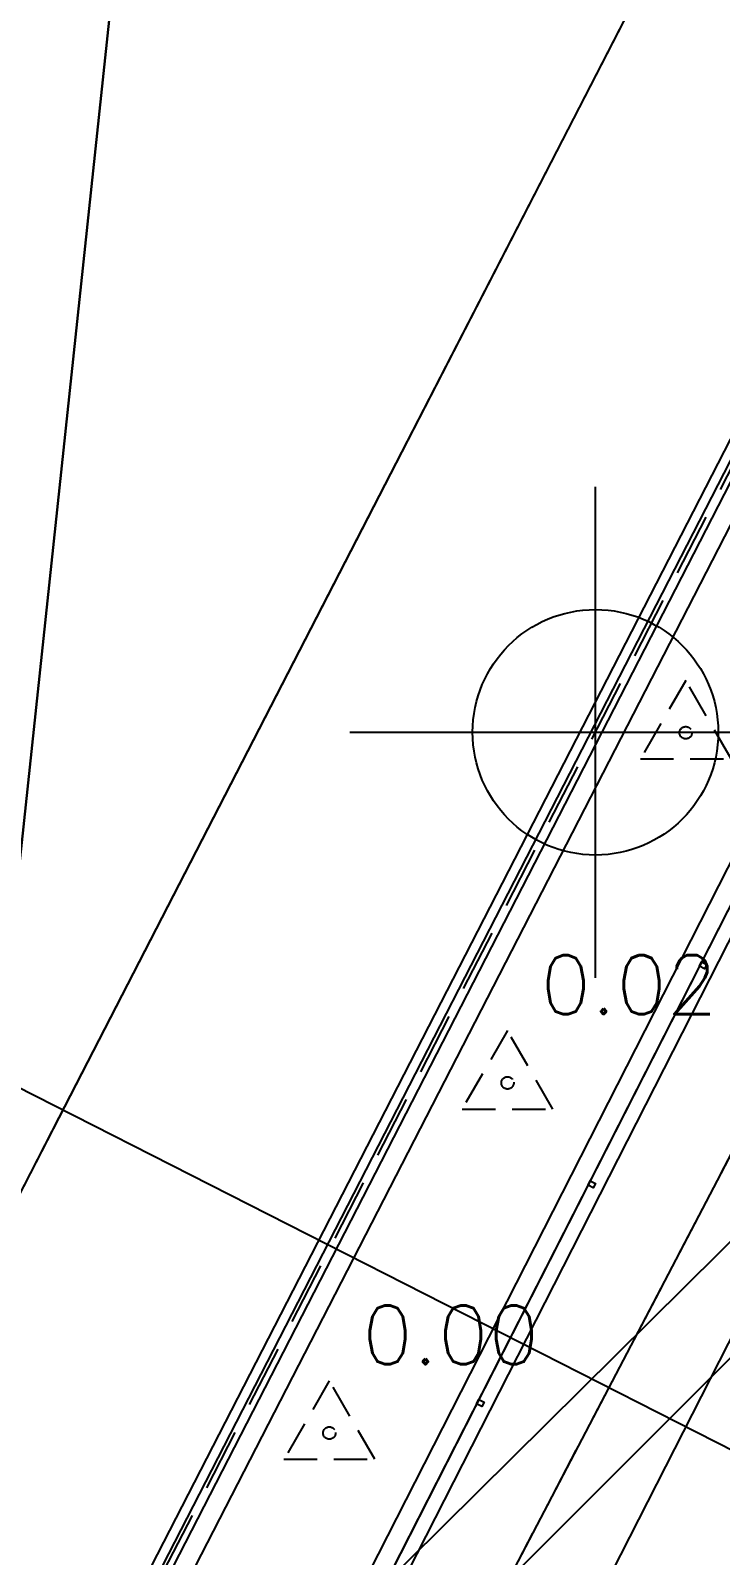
# Model space of a CAD drawing. Header units: metres. Extents: x 543100 to 543604, y 9574012 to 9574398.
# Drawn here: x 543211.69 to 543218.71, y 9574293.94 to 9574309.47 of the extents above; entities that cross this region are included whole.
import ezdxf

# ---------------------------------------------------------------- set-up
doc = ezdxf.new("R2010")
doc.units = ezdxf.units.M
doc.header["$LTSCALE"] = 0.1
for name, pattern in [('CONTINUO', [0]), ('DASHED2', [9.524999999999999, 6.35, -3.175]), ('HIDDEN', [9.524999999999999, 6.35, -3.175])]:
    doc.linetypes.add(name, pattern=pattern)
for name, color, linetype in [('#PROJ_PLATOS', 2, 'HIDDEN'), ('Area praça', 5, 'Continuous'), ('C-TINN-BNDY', 110, 'Continuous'), ('C-TOPO-TEXT', 7, 'Continuous'), ('E2', 7, 'CONTINUO'), ('HACHURA', 1, 'Continuous'), ('IMPL_CANTEIRO', 8, 'Continuous'), ('IMPL_CERCA', 8, 'Continuous'), ('IMPL_MEIO FIO', 8, 'Continuous'), ('IMPLANTAÇÃO', 1, 'Continuous'), ('MalhaTriTG', 7, 'CONTINUO'), ('PROJ_PLATOS', 2, 'DASHED2'), ('PROJ_TERRA_PERFIS', 2, 'Continuous'), ('XREF_IMPLNTACAO', 2, 'Continuous')]:
    doc.layers.add(name, color=color, linetype=linetype)
doc.layers.get('IMPLANTAÇÃO').off()
doc.styles.get("Standard").update_dxf_attribs({"font": 'simplex.shx'})

# ---------------------------------------------------------------- blocks, each defined once
blk = doc.blocks.new('A$C76815E95')
at = {"layer": 'HACHURA'}
h = blk.add_hatch(dxfattribs=at)
h.set_pattern_fill('ANSI31', color=1, scale=0.5, style=0)
h.set_pattern_definition([(45, (-56.71623454557266, -140.2760906778276), (-1.122532015133644, 1.122532015133644), [])])
h.paths.add_polyline_path([(78.50253660278395, -21.53023425675929), (78.1706479433924, -22.02040452882648), (30.00293476006482, -129.1186275184155), (23.85615117452107, -140.2760906778276), (-56.71623454557266, -83.83502537757158), (-56.29154449922498, -82.40403590723872), (-2.601691384217702, 20.28950879722834), (78.41679475666024, -21.48937489651144)])
at = {"layer": 'HACHURA', "color": 8, "elevation": 30.47163635617762, "flags": 128}
blk.add_lwpolyline([(78.50253660278395, -21.53023425675929), (78.1706479433924, -22.02040452882648), (30.00293476006482, -129.1186275184155), (23.85615117452107, -140.2760906778276), (-56.71623454557266, -83.83502537757158), (-56.29154449922498, -82.40403590723872), (-2.601691384217702, 20.28950879722834), (78.41679475666024, -21.48937489651144)], close=True, dxfattribs=at)
blk = doc.blocks.new('CERCA')
at = {"layer": 'IMPL_CERCA', "color": 3}
blk.add_lwpolyline([(-0.02499999990686774, 0), (0.02500000002328306, 0), (0.02500000002328306, -0.06000000052154064), (-0.02499999990686774, -0.06000000052154064)], close=True, dxfattribs=at)
blk = doc.blocks.new('A$C00972E22')
at = {"layer": 'IMPL_CERCA'}
for p, q in [((35.45588274707552, 227.1066698338836), (35.45588275440969, 100.0984222386032)), ((35.45588274707552, 227.1066698338836), (35.45588275440969, 100.0984222386032)), ((35.60588274738787, 221.9614853579645), (35.60588275443297, 100.0984222386032))]:
    blk.add_line(p, q, dxfattribs=at)
at = {"layer": 'IMPL_MEIO FIO', "color": 1}
for p, q in [((35.25588274712209, 226.9000361710787), (35.25588275445625, 100.1813378669322)), ((37.4566201698035, 198.8371305949986), (37.45639717753511, 100.1595799587667))]:
    blk.add_line(p, q, dxfattribs=at)
at = {"layer": 'IMPL_MEIO FIO', "color": 1, "linetype": 'CONTINUO'}
for p, q in [((33.33042439667042, 178.2857374288142), (33.45166255428921, 208.9596297778189)), ((33.43037738464773, 178.2736455295235), (33.55171877937391, 208.9736573975533)), ((33.63028336071875, 178.2494617309421), (33.75183122954331, 209.0017126370221))]:
    blk.add_line(p, q, dxfattribs=at)
at = {"layer": 'IMPL_MEIO FIO'}
blk.add_lwpolyline([(49.73021164140664, 208.937865935266, 0.4046900807881328), (40.05639703234192, 198.9431871976703, 3.03149383033688e-10), (40.05639703653287, 110.7228313833475, 3059019602.697577)], format="xyb", dxfattribs=at)
at = {"layer": 'IMPL_CERCA', "rotation": 90.00000000330859}
for p in [(35.45588274905458, 192.0972031503916), (35.45588274928741, 189.5972031503916), (35.45588274940383, 187.0972031503916)]:
    blk.add_blockref('CERCA', p, dxfattribs=at)
blk = doc.blocks.new('Base_Implantacao')
at = {"layer": 'Area praça'}
blk.add_lwpolyline([(543169.375966441, 9574203.375737434), (543253.5850714714, 9574146.03478178), (543319.7998506648, 9574291.166109739), (543234.3774111079, 9574331.16525853)], close=True, dxfattribs=at)
at = {"layer": 'IMPLANTAÇÃO', "rotation": 333.0393706475627}
blk.add_blockref('A$C00972E22', (543099.8097354489, 9574144.815856133), dxfattribs=at)
at = {"layer": 'MalhaTriTG', "color": 132}
mesh = blk.add_polyface(dxfattribs=at)
corners = [(543224.664, 9574302.936, 30.992), (543210.265, 9574288.67, 31.209), (543216.703, 9574288.465, 31.154), (543213.734, 9574321.335, 30.969), (543218.85, 9574331.345, 30.895), (543226.223, 9574326.207, 30.933), (543224.268, 9574315.932, 31.062), (543219.876, 9574286.567, 30.533), (543193.607, 9574282.384, 31.298), (543227.396, 9574302.372, 30.53), (543227.186, 9574316.359, 31.22), (543239.215, 9574322.014, 30.485), (543230.57, 9574334.709, 30.757), (543225.45, 9574344.044, 30.865), (543250.101, 9574371.359, 30.793), (543235.218, 9574379.328, 30.85), (543243.115, 9574295.416, 30.237), (543260.488, 9574287.844, 29.96), (543254.859, 9574311.797, 30.344), (543254.233, 9574321.821, 30.714), (543271.924, 9574304.366, 30.172), (543267.489, 9574362.43, 30.657), (543240.338, 9574372.751, 30.753), (543240.528, 9574376.308, 30.661), (543253.768, 9574378.732, 30.858), (543253.993, 9574377.599, 30.878), (543254.701, 9574379.306, 30.904), (543255.768, 9574376.437, 30.874), (543276.872, 9574367.935, 30.831), (543257.017, 9574378.285, 30.88)]
mesh.append_faces([[corners[k] for k in face] for face in [(0, 1, 2), (0, 3, 1), (4, 3, 5), (0, 6, 3), (5, 3, 6), (2, 7, 0), (3, 8, 1), (0, 9, 10), (9, 0, 7), (10, 9, 11), (10, 5, 6), (4, 12, 13), (4, 5, 12), (11, 12, 5), (13, 12, 14), (5, 10, 11), (6, 0, 10), (3, 4, 15), (15, 4, 13), (9, 16, 11), (16, 17, 18), (19, 18, 20), (20, 18, 17), (19, 21, 12), (19, 11, 18), (18, 11, 16), (22, 14, 23), (13, 14, 22), (23, 14, 24), (22, 23, 15), (23, 24, 15), (24, 14, 25), (24, 25, 26), (15, 24, 26), (14, 27, 25), (15, 13, 22), (21, 28, 29), (25, 29, 26), (29, 25, 27), (29, 27, 21), (21, 27, 14), (21, 14, 12), (19, 12, 11)]], dxfattribs={"color": 132})
mesh = blk.add_polyface(dxfattribs=at)
corners = [(543171.354, 9574251.993, 31.713), (543171.446, 9574245.35, 31.562), (543174.643, 9574250.343, 31.617), (543177.486, 9574251.493, 31.583), (543176.945, 9574251.63, 31.885), (543181.596, 9574259.408, 31.511), (543185.749, 9574267.493, 31.344), (543187.66, 9574251.739, 31.282), (543167.995, 9574247.104, 31.561), (543167.97, 9574247.095, 31.529), (543196.349, 9574252.1, 31.162), (543195.063, 9574265.953, 31.204), (543195.272, 9574266.43, 31.205), (543200.055, 9574258.953, 31), (543193.607, 9574282.384, 31.298), (543198.328, 9574272.347, 31.094), (543205.574, 9574256.078, 30.667), (543204.251, 9574268.12, 30.896), (543200.318, 9574249.958, 30.749), (543201.775, 9574278.74, 31.049), (543219.876, 9574286.567, 30.533), (543210.265, 9574288.67, 31.209), (543221.894, 9574259.531, 30.495), (543209.413, 9574244.793, 30.556), (543240.585, 9574250.291, 30.176), (543233.957, 9574278.918, 30.446), (543223.881, 9574236.865, 30.379), (543216.703, 9574288.465, 31.154), (543227.396, 9574302.372, 30.53), (543243.115, 9574295.416, 30.237), (543251.291, 9574270.529, 30.114), (543259.882, 9574241.736, 30.032), (543260.488, 9574287.844, 29.96), (543270.435, 9574261.497, 30.138)]
mesh.append_faces([[corners[k] for k in face] for face in [(0, 1, 2), (2, 3, 4), (0, 4, 5), (4, 0, 2), (5, 4, 3), (0, 5, 6), (3, 7, 5), (8, 0, 9), (7, 10, 11), (12, 11, 13), (11, 6, 5), (14, 6, 15), (12, 6, 11), (15, 6, 12), (6, 14, 0), (11, 10, 13), (11, 5, 7), (16, 17, 13), (17, 12, 13), (18, 16, 13), (15, 17, 19), (15, 12, 17), (20, 19, 17), (21, 14, 19), (13, 10, 18), (17, 22, 20), (22, 16, 23), (24, 25, 22), (22, 17, 16), (24, 22, 26), (23, 16, 18), (25, 20, 22), (21, 20, 27), (20, 21, 19), (20, 25, 28), (29, 28, 25), (19, 14, 15), (25, 24, 30), (29, 25, 30), (24, 31, 30), (29, 30, 32), (33, 30, 31), (33, 32, 30)]], dxfattribs={"color": 132})
blk = doc.blocks.new('STA')
blk.add_lwpolyline([(0, 0.9999999999999964), (-0.8660254037844339, -0.5000000000000036), (0.8660254037844339, -0.5000000000000036)], close=True)
blk.add_circle((0, 0), 0.1181215260333346)

msp = doc.modelspace()

# ---------------------------------------------------------------- linework, layer by layer
at = {"layer": '#PROJ_PLATOS'}
for p, q in [((543210.430299751, 9574288.698598247, 31.21), (543224.4411708936, 9574315.942238396, 31.06)), ((543174.1399279292, 9574212.57016413, 31.4), (543227.8297810442, 9574315.263708834, 30.85))]:
    msp.add_line(p, q, dxfattribs=at)
at = {"layer": 'Area praça'}
msp.add_lwpolyline([(543169.375966441, 9574203.375737434), (543253.5850714714, 9574146.03478178), (543319.7998506648, 9574291.166109739), (543234.3774111079, 9574331.16525853)], close=True, dxfattribs=at)
at = {"layer": 'C-TINN-BNDY', "color": 110, "linetype": 'Continuous', "lineweight": -3}
for points in [[(543173.3936387443, 9574195.97504983, 31.05), (543164.1535311022, 9574205.609224685, 31.55), (543171.3201330855, 9574219.703092232, 31.38), (543181.4100280971, 9574239.043291226, 31.32), (543195.4145483043, 9574266.16241147, 31.2), (543201.9199596004, 9574278.8552629, 31.05), (543226.2907776149, 9574326.206030129, 30.93), (543232.196614905, 9574326.994622743, 30.6), (543317.7262855232, 9574286.616093269, 30), (543317.4579577344, 9574286.033086067, 30), (543308.6021203718, 9574272.953795508, 30.49), (543262.267551907, 9574164.283969274, 30.8), (543256.7435913504, 9574152.957710333, 30.8), (543241.9609805408, 9574120.556787703, 30.8), (543229.5529237649, 9574136.480036132, 30.5), (543208.8046409577, 9574161.625109471, 30.7), (543197.0614943682, 9574173.702004582, 30.7)], [(543173.3936387443, 9574195.97504983, 31.05), (543164.1535311022, 9574205.609224685, 31.55), (543171.3201330855, 9574219.703092232, 31.38), (543181.4100280971, 9574239.043291226, 31.32), (543195.4145483043, 9574266.16241147, 31.2), (543201.9199596004, 9574278.8552629, 31.05), (543226.2907776149, 9574326.206030129, 30.93), (543232.196614905, 9574326.994622743, 30.6), (543317.7262855232, 9574286.616093269, 30), (543317.4579577344, 9574286.033086067, 30), (543308.6021203718, 9574272.953795508, 30.49), (543262.267551907, 9574164.283969274, 30.8), (543256.7435913504, 9574152.957710333, 30.8), (543241.9609805408, 9574120.556787703, 30.8), (543229.5529237649, 9574136.480036132, 30.5), (543208.8046409577, 9574161.625109471, 30.7), (543197.0614943682, 9574173.702004582, 30.7)], [(543211.1837855158, 9574296.85421822, -0.1426800513202124), (543211.9791048742, 9574298.399467206, -0.1305793299997902), (543215.1267335308, 9574304.515085965, -0.07963359116042312), (543218.174857461, 9574310.437374115, -0.03003784452831226)], [(543211.1837855158, 9574296.85421822, -0.1426800513202124), (543211.9791048742, 9574298.399467206, -0.1305793299997902), (543215.1267335308, 9574304.515085965, -0.07963359116042312), (543218.174857461, 9574310.437374115, -0.03003784452831226)]]:
    msp.add_polyline3d(points, dxfattribs=at)
at = {"layer": 'E2', "color": 7, "linetype": 'CONTINUO', "flags": 128}
msp.add_lwpolyline([(543250.322, 9574065.652), (543251.079, 9574072.337), (543252.639, 9574083.92), (543253.689, 9574094.488), (543251.976, 9574103.299), (543249.491, 9574108.999), (543244.423, 9574117.288), (543234.75, 9574129.498), (543227.87, 9574138.514), (543217.527, 9574151.083), (543204.89, 9574166.147), (543199.388, 9574171.327), (543189.881, 9574180.728), (543176.729, 9574192.765), (543167.061, 9574201.461), (543163.739, 9574205.256), (543165.999, 9574209.837), (543171.161, 9574219.715), (543174.98, 9574227.004), (543180.842, 9574238.534), (543187.66, 9574251.739), (543195.063, 9574265.953), (543195.272, 9574266.43), (543198.328, 9574272.347), (543201.775, 9574278.74), (543210.265, 9574288.67), (543224.268, 9574315.932), (543226.223, 9574326.207), (543230.57, 9574334.709), (543250.101, 9574371.359), (543267.489, 9574362.43), (543350.095, 9574319.461), (543396.907, 9574295.117), (543404.363, 9574291.815), (543405.31, 9574291.616), (543407.413, 9574291.925), (543409.146, 9574292.849), (543411.568, 9574296.196)], dxfattribs=at)
at = {"layer": 'IMPL_CANTEIRO', "color": 7, "linetype": 'Continuous', "lineweight": -3}
for p, q in [((543217.4357353223, 9574299.82041832, 31.13499999997774), (543217.4357353223, 9574304.82041832, 31.13499999997774)), ((543214.9357353223, 9574302.32041832, 31.13499999997774), (543219.9357353223, 9574302.32041832, 31.13499999997774))]:
    msp.add_line(p, q, dxfattribs=at)
msp.add_circle((543217.4357353223, 9574302.32041832, 31.13499999997774), 1.25, dxfattribs=at)
at = {"layer": 'PROJ_TERRA_PERFIS', "elevation": 31, "flags": 128}
msp.add_lwpolyline([(543205.5864679855, 9574301.745670393), (543326.2333213707, 9574240.377416538)], dxfattribs=at)

# ---------------------------------------------------------------- block references
at = {"layer": 'HACHURA', "color": 1}
msp.add_blockref('A$C76815E95', (543230.4314724284, 9574294.974200036, -0.07163635617761699), dxfattribs=at)
at = {"layer": 'PROJ_PLATOS', "color": 2, "linetype": 'Continuous', "lineweight": -3, "xscale": 0.5333333333333333, "yscale": 0.5333333333333333, "zscale": 0.5333333333333333}
for p in [(543218.3544598084, 9574302.315830655, 0.03762931667693206), (543216.5409472485, 9574298.750557568, 0.01738023294732532), (543214.7274346884, 9574295.185284479, -0.003103168541162192)]:
    msp.add_blockref('STA', p, dxfattribs=at)
at = {"layer": 'XREF_IMPLNTACAO'}
msp.add_blockref('Base_Implantacao', (0, 0), dxfattribs=at)

# ---------------------------------------------------------------- texts
at = {"layer": 'C-TOPO-TEXT', "color": 7, "linetype": 'Continuous', "lineweight": -3, "char_height": 0.6, "attachment_point": 4}
for s, insert in [('0.02', (543216.8759472484, 9574299.750557568)), ('0.00', (543215.0624346883, 9574296.185284479))]:
    msp.add_mtext(s, dxfattribs=dict(at, insert=insert))

# ---------------------------------------------------------------- meshes
at = {"layer": 'MalhaTriTG', "color": 132}
mesh = msp.add_polyface(dxfattribs=at)
corners = [(543224.664, 9574302.936, 30.992), (543210.265, 9574288.67, 31.209), (543216.703, 9574288.465, 31.154), (543213.734, 9574321.335, 30.969), (543218.85, 9574331.345, 30.895), (543226.223, 9574326.207, 30.933), (543224.268, 9574315.932, 31.062), (543219.876, 9574286.567, 30.533), (543193.607, 9574282.384, 31.298), (543227.396, 9574302.372, 30.53), (543227.186, 9574316.359, 31.22), (543239.215, 9574322.014, 30.485), (543230.57, 9574334.709, 30.757), (543225.45, 9574344.044, 30.865), (543250.101, 9574371.359, 30.793), (543235.218, 9574379.328, 30.85), (543243.115, 9574295.416, 30.237), (543260.488, 9574287.844, 29.96), (543254.859, 9574311.797, 30.344), (543254.233, 9574321.821, 30.714), (543271.924, 9574304.366, 30.172), (543267.489, 9574362.43, 30.657), (543240.338, 9574372.751, 30.753), (543240.528, 9574376.308, 30.661), (543253.768, 9574378.732, 30.858), (543253.993, 9574377.599, 30.878), (543254.701, 9574379.306, 30.904), (543255.768, 9574376.437, 30.874), (543276.872, 9574367.935, 30.831), (543257.017, 9574378.285, 30.88)]
mesh.append_faces([[corners[k] for k in face] for face in [(0, 1, 2), (0, 3, 1), (4, 3, 5), (0, 6, 3), (5, 3, 6), (2, 7, 0), (3, 8, 1), (0, 9, 10), (9, 0, 7), (10, 9, 11), (10, 5, 6), (4, 12, 13), (4, 5, 12), (11, 12, 5), (13, 12, 14), (5, 10, 11), (6, 0, 10), (3, 4, 15), (15, 4, 13), (9, 16, 11), (16, 17, 18), (19, 18, 20), (20, 18, 17), (19, 21, 12), (19, 11, 18), (18, 11, 16), (22, 14, 23), (13, 14, 22), (23, 14, 24), (22, 23, 15), (23, 24, 15), (24, 14, 25), (24, 25, 26), (15, 24, 26), (14, 27, 25), (15, 13, 22), (21, 28, 29), (25, 29, 26), (29, 25, 27), (29, 27, 21), (21, 27, 14), (21, 14, 12), (19, 12, 11)]], dxfattribs={"color": 132})
mesh = msp.add_polyface(dxfattribs=at)
corners = [(543171.354, 9574251.993, 31.713), (543171.446, 9574245.35, 31.562), (543174.643, 9574250.343, 31.617), (543177.486, 9574251.493, 31.583), (543176.945, 9574251.63, 31.885), (543181.596, 9574259.408, 31.511), (543185.749, 9574267.493, 31.344), (543187.66, 9574251.739, 31.282), (543167.995, 9574247.104, 31.561), (543167.97, 9574247.095, 31.529), (543196.349, 9574252.1, 31.162), (543195.063, 9574265.953, 31.204), (543195.272, 9574266.43, 31.205), (543200.055, 9574258.953, 31), (543193.607, 9574282.384, 31.298), (543198.328, 9574272.347, 31.094), (543205.574, 9574256.078, 30.667), (543204.251, 9574268.12, 30.896), (543200.318, 9574249.958, 30.749), (543201.775, 9574278.74, 31.049), (543219.876, 9574286.567, 30.533), (543210.265, 9574288.67, 31.209), (543221.894, 9574259.531, 30.495), (543209.413, 9574244.793, 30.556), (543240.585, 9574250.291, 30.176), (543233.957, 9574278.918, 30.446), (543223.881, 9574236.865, 30.379), (543216.703, 9574288.465, 31.154), (543227.396, 9574302.372, 30.53), (543243.115, 9574295.416, 30.237), (543251.291, 9574270.529, 30.114), (543259.882, 9574241.736, 30.032), (543260.488, 9574287.844, 29.96), (543270.435, 9574261.497, 30.138)]
mesh.append_faces([[corners[k] for k in face] for face in [(0, 1, 2), (2, 3, 4), (0, 4, 5), (4, 0, 2), (5, 4, 3), (0, 5, 6), (3, 7, 5), (8, 0, 9), (7, 10, 11), (12, 11, 13), (11, 6, 5), (14, 6, 15), (12, 6, 11), (15, 6, 12), (6, 14, 0), (11, 10, 13), (11, 5, 7), (16, 17, 13), (17, 12, 13), (18, 16, 13), (15, 17, 19), (15, 12, 17), (20, 19, 17), (21, 14, 19), (13, 10, 18), (17, 22, 20), (22, 16, 23), (24, 25, 22), (22, 17, 16), (24, 22, 26), (23, 16, 18), (25, 20, 22), (21, 20, 27), (20, 21, 19), (20, 25, 28), (29, 28, 25), (19, 14, 15), (25, 24, 30), (29, 25, 30), (24, 31, 30), (29, 30, 32), (33, 30, 31), (33, 32, 30)]], dxfattribs={"color": 132})

doc.saveas('drawing.dxf')
